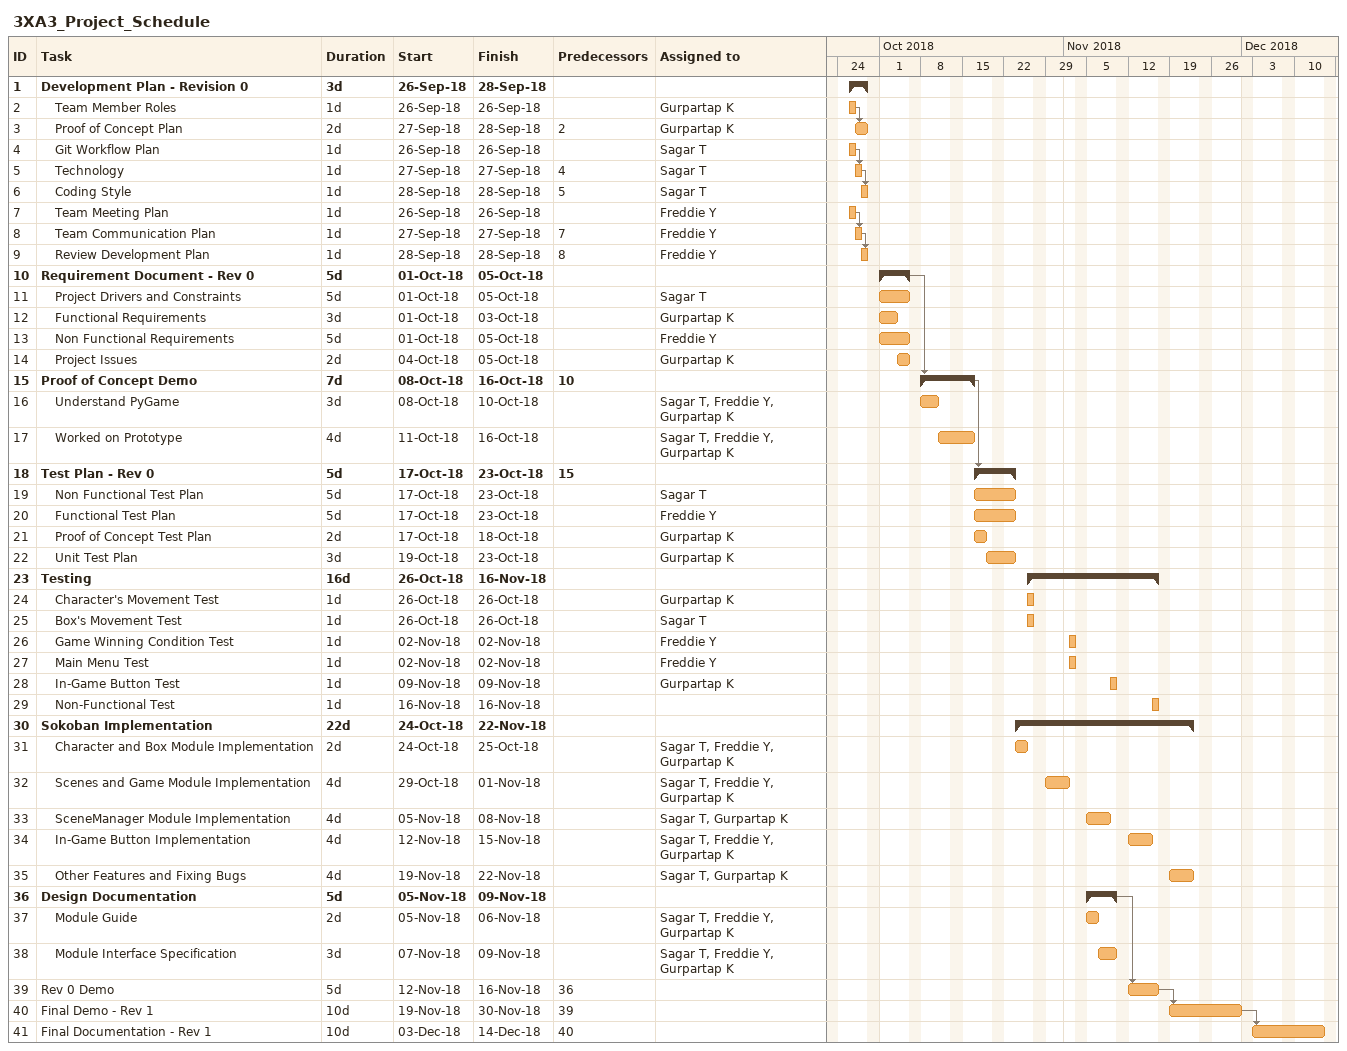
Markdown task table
3XA3_Project_Schedule

| ID | Level | Task | Duration | Start | Finish | Predecessors | Resources |
|---|---|---|---|---|---|---|---|
| 1 | 1 | **Development Plan - Revision 0** | 3d | 2018-09-26 | 2018-09-28 |  |  |
| 2 | 2 | Team Member Roles | 1d | 2018-09-26 | 2018-09-26 |  | Gurpartap K |
| 3 | 2 | Proof of Concept Plan | 2d | 2018-09-27 | 2018-09-28 | 2 | Gurpartap K |
| 4 | 2 | Git Workflow Plan | 1d | 2018-09-26 | 2018-09-26 |  | Sagar T |
| 5 | 2 | Technology | 1d | 2018-09-27 | 2018-09-27 | 4 | Sagar T |
| 6 | 2 | Coding Style | 1d | 2018-09-28 | 2018-09-28 | 5 | Sagar T |
| 7 | 2 | Team Meeting Plan | 1d | 2018-09-26 | 2018-09-26 |  | Freddie Y |
| 8 | 2 | Team Communication Plan | 1d | 2018-09-27 | 2018-09-27 | 7 | Freddie Y |
| 9 | 2 | Review Development Plan | 1d | 2018-09-28 | 2018-09-28 | 8 | Freddie Y |
| 10 | 1 | **Requirement Document - Rev 0** | 5d | 2018-10-01 | 2018-10-05 |  |  |
| 11 | 2 | Project Drivers and Constraints | 5d | 2018-10-01 | 2018-10-05 |  | Sagar T |
| 12 | 2 | Functional Requirements | 3d | 2018-10-01 | 2018-10-03 |  | Gurpartap K |
| 13 | 2 | Non Functional Requirements | 5d | 2018-10-01 | 2018-10-05 |  | Freddie Y |
| 14 | 2 | Project Issues | 2d | 2018-10-04 | 2018-10-05 |  | Gurpartap K |
| 15 | 1 | **Proof of Concept Demo** | 7d | 2018-10-08 | 2018-10-16 | 10 |  |
| 16 | 2 | Understand PyGame | 3d | 2018-10-08 | 2018-10-10 |  | Sagar T, Freddie Y, Gurpartap K |
| 17 | 2 | Worked on Prototype | 4d | 2018-10-11 | 2018-10-16 |  | Sagar T, Freddie Y, Gurpartap K |
| 18 | 1 | **Test Plan - Rev 0** | 5d | 2018-10-17 | 2018-10-23 | 15 |  |
| 19 | 2 | Non Functional Test Plan | 5d | 2018-10-17 | 2018-10-23 |  | Sagar T |
| 20 | 2 | Functional Test Plan | 5d | 2018-10-17 | 2018-10-23 |  | Freddie Y |
| 21 | 2 | Proof of Concept Test Plan | 2d | 2018-10-17 | 2018-10-18 |  | Gurpartap K |
| 22 | 2 | Unit Test Plan | 3d | 2018-10-19 | 2018-10-23 |  | Gurpartap K |
| 23 | 1 | **Testing** | 16d | 2018-10-26 | 2018-11-16 |  |  |
| 24 | 2 | Character's Movement Test | 1d | 2018-10-26 | 2018-10-26 |  | Gurpartap K |
| 25 | 2 | Box's Movement Test | 1d | 2018-10-26 | 2018-10-26 |  | Sagar T |
| 26 | 2 | Game Winning Condition Test | 1d | 2018-11-02 | 2018-11-02 |  | Freddie Y |
| 27 | 2 | Main Menu Test | 1d | 2018-11-02 | 2018-11-02 |  | Freddie Y |
| 28 | 2 | In-Game Button Test | 1d | 2018-11-09 | 2018-11-09 |  | Gurpartap K |
| 29 | 2 | Non-Functional Test | 1d | 2018-11-16 | 2018-11-16 |  |  |
| 30 | 1 | **Sokoban Implementation** | 22d | 2018-10-24 | 2018-11-22 |  |  |
| 31 | 2 | Character and Box Module Implementation | 2d | 2018-10-24 | 2018-10-25 |  | Sagar T, Freddie Y, Gurpartap K |
| 32 | 2 | Scenes and Game Module Implementation | 4d | 2018-10-29 | 2018-11-01 |  | Sagar T, Freddie Y, Gurpartap K |
| 33 | 2 | SceneManager Module Implementation | 4d | 2018-11-05 | 2018-11-08 |  | Sagar T, Gurpartap K |
| 34 | 2 | In-Game Button Implementation | 4d | 2018-11-12 | 2018-11-15 |  | Sagar T, Freddie Y, Gurpartap K |
| 35 | 2 | Other Features and Fixing Bugs | 4d | 2018-11-19 | 2018-11-22 |  | Sagar T, Gurpartap K |
| 36 | 1 | **Design Documentation** | 5d | 2018-11-05 | 2018-11-09 |  |  |
| 37 | 2 | Module Guide | 2d | 2018-11-05 | 2018-11-06 |  | Sagar T, Freddie Y, Gurpartap K |
| 38 | 2 | Module Interface Specification | 3d | 2018-11-07 | 2018-11-09 |  | Sagar T, Freddie Y, Gurpartap K |
| 39 | 1 | Rev 0 Demo | 5d | 2018-11-12 | 2018-11-16 | 36 |  |
| 40 | 1 | Final Demo - Rev 1 | 10d | 2018-11-19 | 2018-11-30 | 39 |  |
| 41 | 1 | Final Documentation - Rev 1 | 10d | 2018-12-03 | 2018-12-14 | 40 |  |
